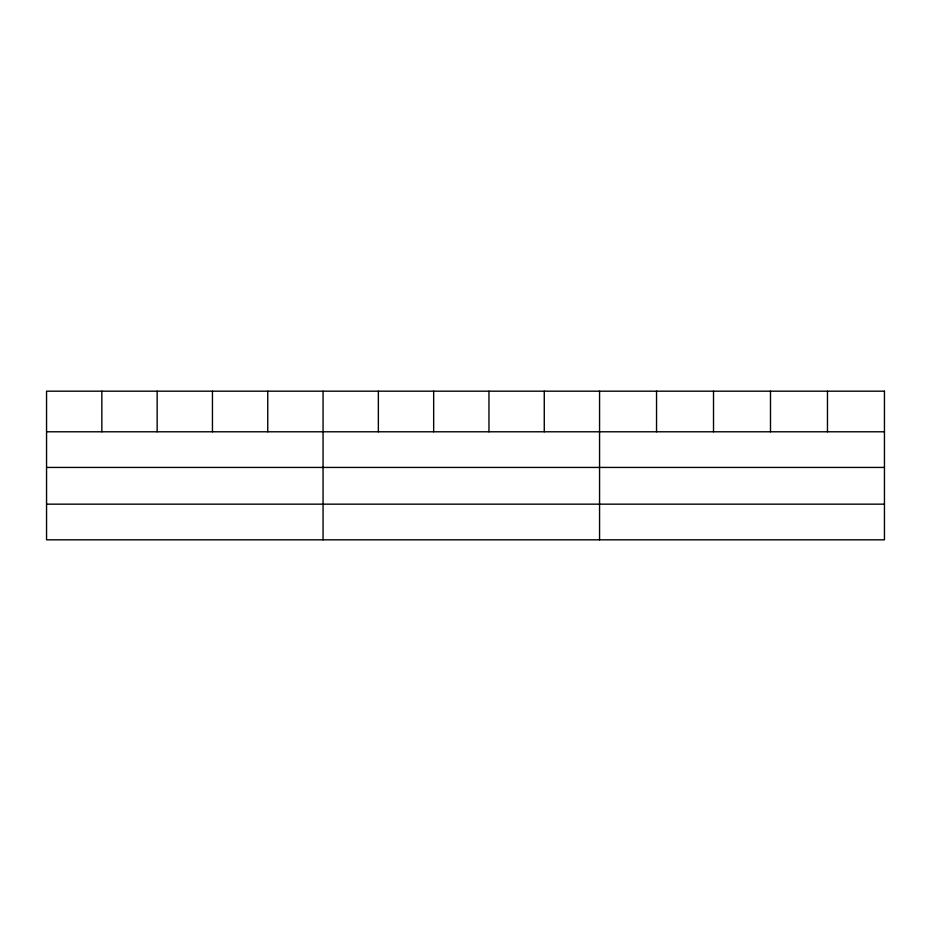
<?xml version="1.0" encoding="UTF-8"?>
<svg xmlns="http://www.w3.org/2000/svg" width="931" height="931" viewBox="0 0 931 931"><rect width="100%" height="100%" fill="white"/><g stroke="black" fill="none" stroke-linecap="round" stroke-linejoin="round"><path stroke-width="1.4" d="M46.55 431.786L884.45 431.786M46.55 467.432L884.45 467.432M46.55 504.16L884.45 504.16M827.473 391.183L827.473 431.786M770.496 391.183L770.496 431.786M713.518 391.183L713.518 431.786M656.541 391.183L656.541 431.786M599.564 391.183L599.564 539.817M544.263 391.183L544.263 431.786M488.961 391.183L488.961 431.786M433.66 391.183L433.66 431.786M378.358 391.183L378.358 431.786M323.057 391.183L323.057 539.817M267.756 391.183L267.756 431.786M212.454 391.183L212.454 431.786M157.153 391.183L157.153 431.786M101.851 391.183L101.851 431.786M884.45 391.183L46.55 391.183L46.55 539.817L884.45 539.817L884.45 391.183"/></g></svg>
